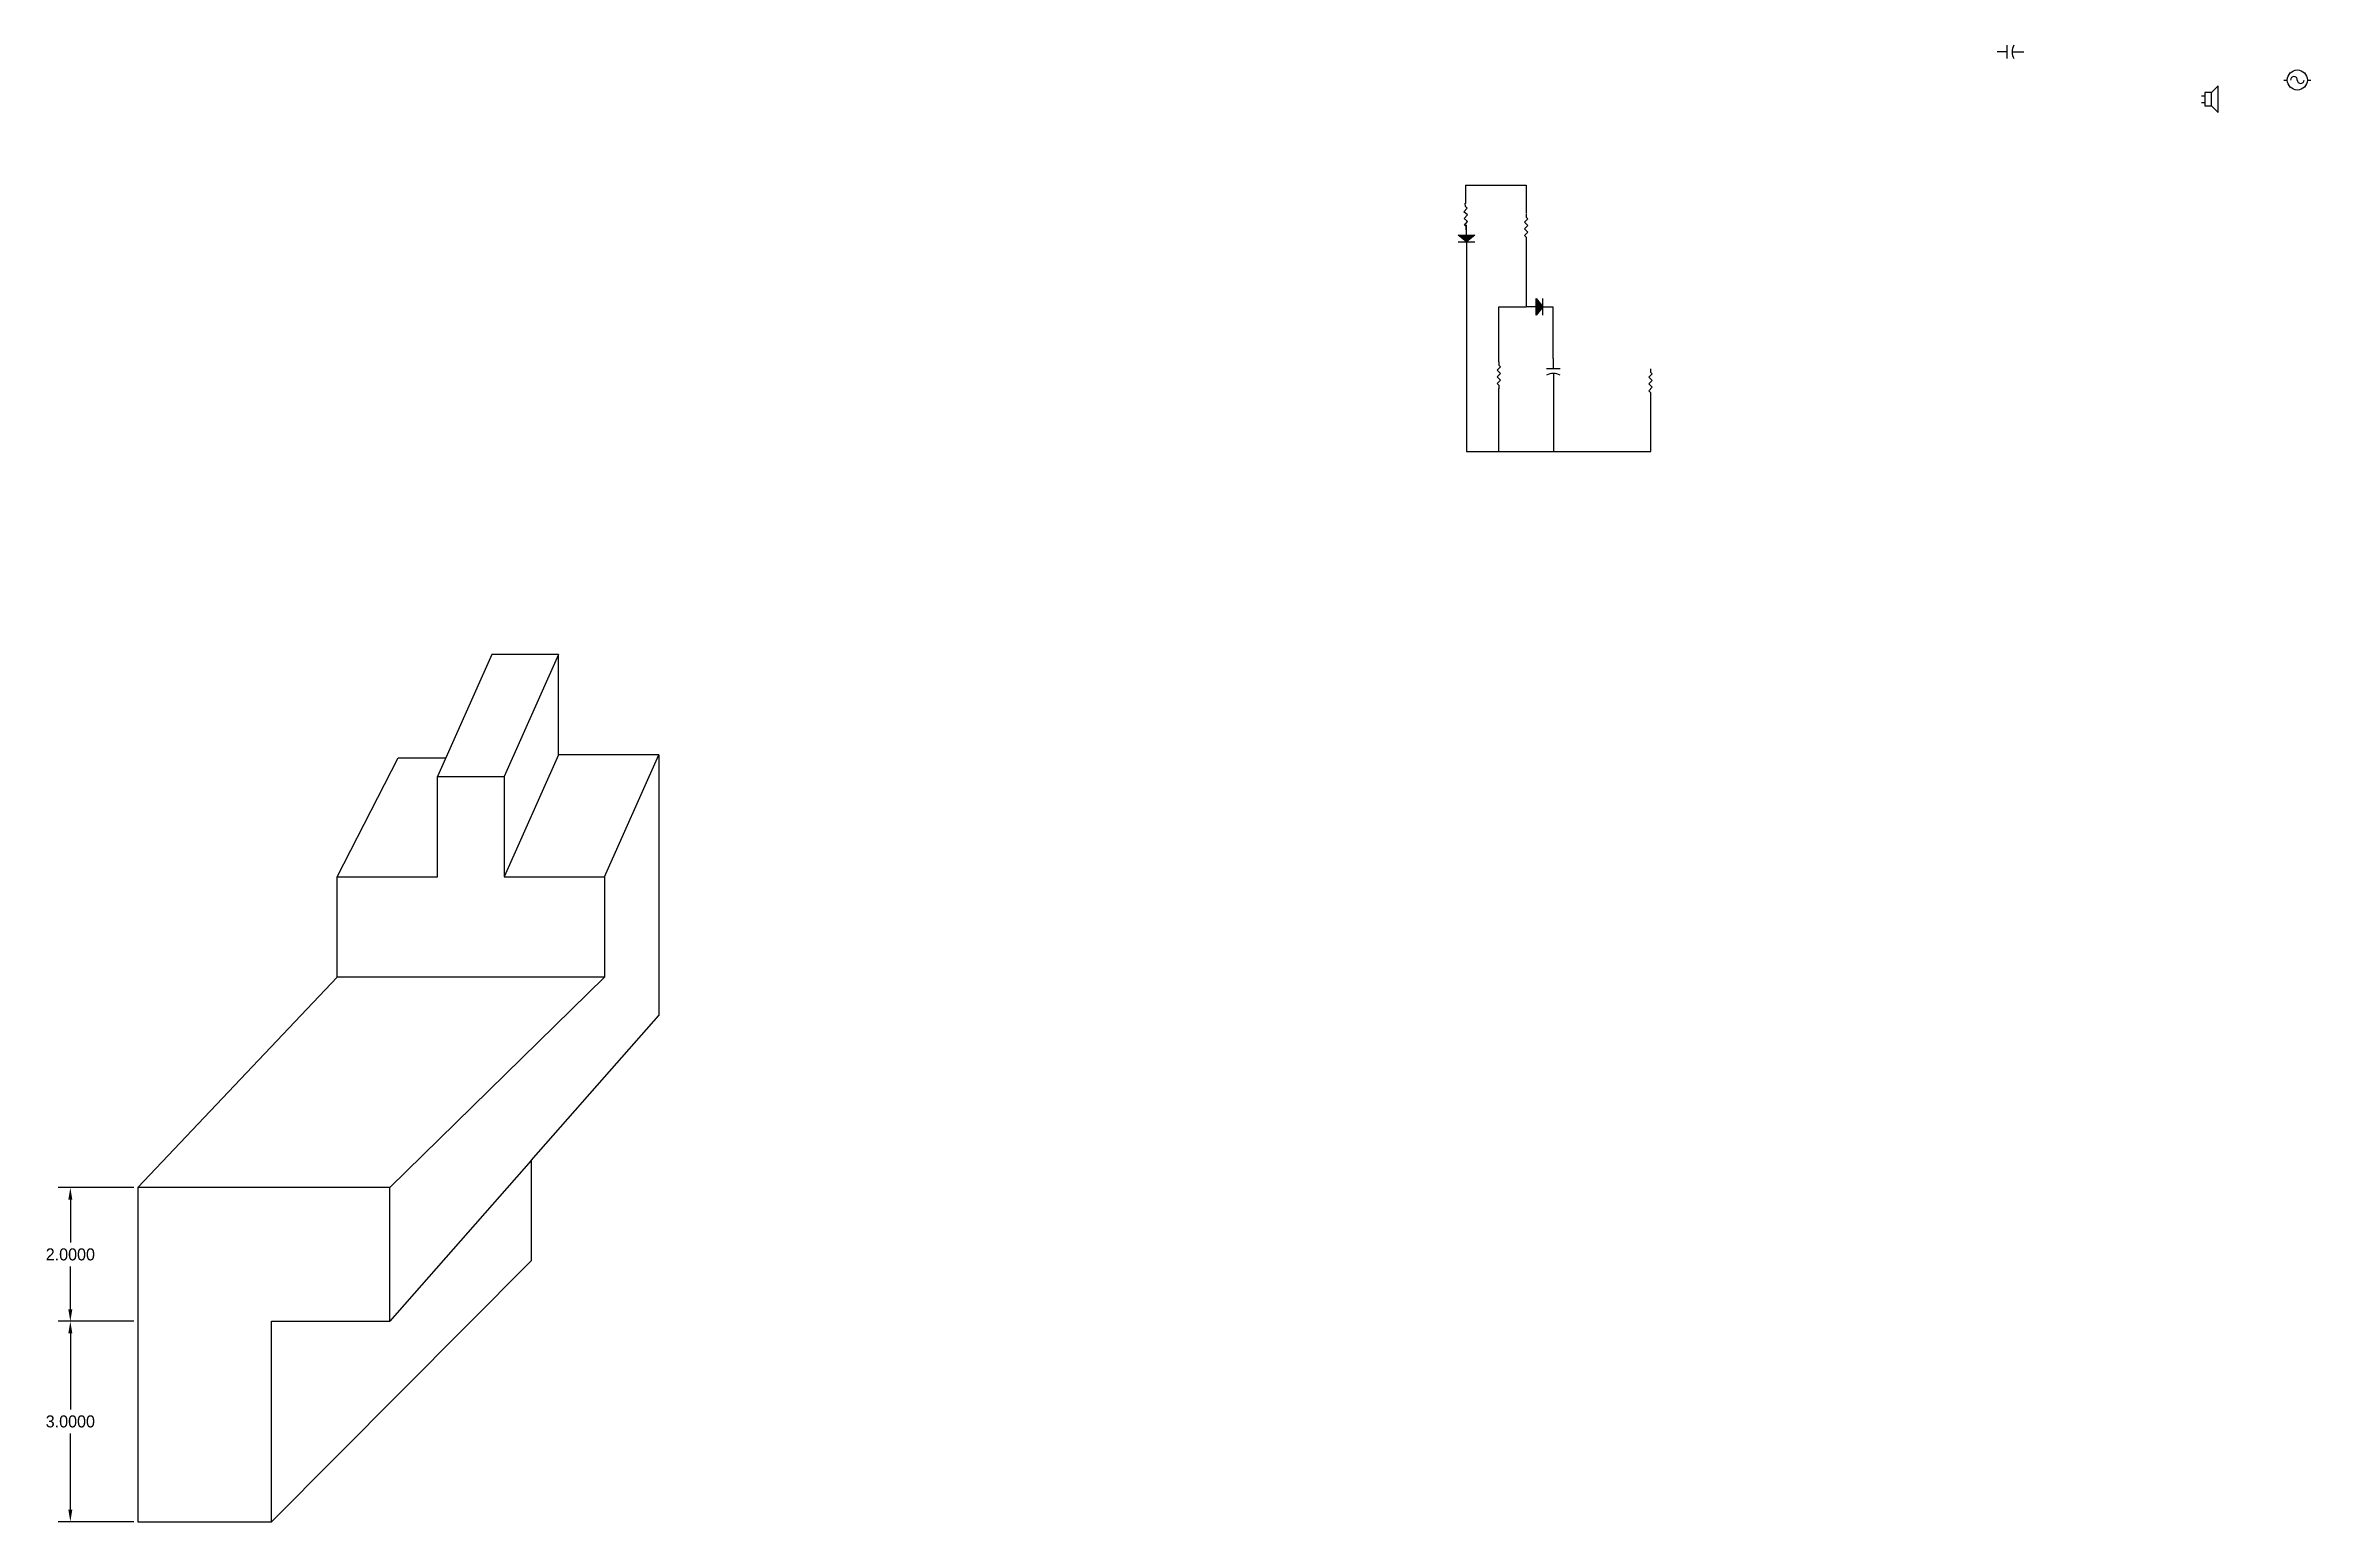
# Model space of a CAD drawing. Header units: inches. Extents: x -135 to 26, y 173 to 400.
# Drawn here: x -16.99 to 16.9, y 179.27 to 201.37 of the extents above; entities outside this region: 3.
import ezdxf

# ---------------------------------------------------------------- set-up
doc = ezdxf.new("R2010")
doc.units = ezdxf.units.IN
doc.header["$MEASUREMENT"] = 0
doc.dimstyles.get("Standard").update_dxf_attribs({"dimtxt": 0.18, "dimasz": 0.18, "dimexe": 0.18, "dimexo": 0.0625, "dimgap": 0.09, "dimtad": 0, "dimtih": 1, "dimtoh": 1, "dimdec": 4, "dimzin": 0, "dimdsep": 46, "dimtxsty": 'Standard', "dimcen": 0.09, "dimadec": 0, "dimazin": 0, "dimtfac": 1, "dimtdec": 4, "dimtofl": 0, "dimtmove": 0, "dimatfit": 3, "dimfxl": 1, "dimtolj": 1, "dimtzin": 0, "dimarcsym": 0})

# ---------------------------------------------------------------- blocks, each defined once
blk = doc.blocks.new('*D11')
at = {"color": 0, "lineweight": -2}
for p, q in [((-15.669, 184.271), (-16.797, 184.271)), ((-16.617, 184.091), (-16.617, 183.451)), ((-16.617, 182.451), (-16.617, 183.091)), ((-15.669, 182.271), (-16.797, 182.271))]:
    blk.add_line(p, q, dxfattribs=at)
at = {"color": 0}
for points in [[(-16.647, 184.091), (-16.587, 184.091), (-16.617, 184.271)], [(-16.647, 182.451), (-16.587, 182.451), (-16.617, 182.271)]]:
    blk.add_solid(points, dxfattribs=at)
at = {"layer": 'Defpoints', "color": 0}
for p in [(-15.606, 184.271), (-16.617, 182.271), (-15.606, 182.271)]:
    blk.add_point(p, dxfattribs=at)
at = {"color": 0, "insert": (-16.617, 183.271), "char_height": 0.18, "attachment_point": 5}
blk.add_mtext('\\A1;2.0000', dxfattribs=at)
blk = doc.blocks.new('*D12')
at = {"color": 0, "lineweight": -2}
for p, q in [((-15.731, 182.271), (-16.797, 182.271)), ((-16.617, 182.091), (-16.617, 180.951)), ((-16.617, 179.451), (-16.617, 180.591)), ((-15.669, 179.271), (-16.797, 179.271))]:
    blk.add_line(p, q, dxfattribs=at)
at = {"color": 0}
for points in [[(-16.647, 182.091), (-16.587, 182.091), (-16.617, 182.271)], [(-16.647, 179.451), (-16.587, 179.451), (-16.617, 179.271)]]:
    blk.add_solid(points, dxfattribs=at)
at = {"layer": 'Defpoints', "color": 0}
for p in [(-15.669, 182.271), (-16.617, 179.271), (-15.606, 179.271)]:
    blk.add_point(p, dxfattribs=at)
at = {"color": 0, "insert": (-16.617, 180.771), "char_height": 0.18, "attachment_point": 5}
blk.add_mtext('\\A1;3.0000', dxfattribs=at)
blk = doc.blocks.new('Resistor')
at = {"color": 7}
blk.add_lwpolyline([(0, 0), (0.05, 0), (0.075, 0.025), (0.125, -0.025), (0.175, 0.025), (0.225, -0.025), (0.275, 0.025), (0.325, -0.025), (0.35, 0), (0.4, 0)], dxfattribs=at)
blk = doc.blocks.new('Generator - AC')
at = {"color": 7}
for p, q in [((0, 0), (0.05, 0)), ((0.35, 0), (0.4, 0))]:
    blk.add_line(p, q, dxfattribs=at)
blk.add_circle((0.2, 0), 0.15, dxfattribs=at)
for centre, start, end in [((0.15, 0), 0, 180), ((0.25, 0), 180, 0)]:
    blk.add_arc(centre, 0.05, start, end, dxfattribs=at)
blk = doc.blocks.new('Diode')
at = {"color": 7}
for p, q in [((0.15, 0), (0, 0)), ((0.15, 0.125), (0.25, 0)), ((0.15, -0.125), (0.15, 0.125)), ((0.25, 0), (0.15, -0.125)), ((0.25, -0.125), (0.25, 0.125)), ((0.25, 0), (0.4, 0))]:
    blk.add_line(p, q, dxfattribs=at)
blk.add_solid([(0.15, -0.125), (0.25, 0), (0.15, 0.125)], dxfattribs=at)
blk = doc.blocks.new('Capacitor')
at = {"color": 7}
for p, q in [((0.15, 0), (0, 0)), ((0.15, -0.1), (0.15, 0.1)), ((0.225, 0), (0.4, 0))]:
    blk.add_line(p, q, dxfattribs=at)
blk.add_arc((0.4375, 0), 0.2125, 151.9275, 208.0725, dxfattribs=at)
blk = doc.blocks.new('Speaker')
at = {"color": 7}
for p, q in [((0, 0), (0.05, 0)), ((0.05, 0.05), (0.05, -0.15)), ((0.15, 0.05), (0.05, 0.05)), ((0.25, 0.15), (0.15, 0.05)), ((0.15, -0.15), (0.15, 0.05)), ((0.25, -0.25), (0.25, 0.15)), ((0, -0.1), (0.05, -0.1)), ((0.05, -0.15), (0.15, -0.15)), ((0.15, -0.15), (0.25, -0.25))]:
    blk.add_line(p, q, dxfattribs=at)

msp = doc.modelspace()

# ---------------------------------------------------------------- linework, layer by layer
for p, q in [((4.26016, 199.27668), (5.16569, 199.27668)), ((4.26016, 199.27668), (4.26016, 199.00132)), ((5.16569, 199.27668), (5.16569, 198.85709)), ((5.13944, 198.72106), (5.18944, 198.77106)), ((5.16444, 198.44606), (5.16503, 197.45407)), ((4.27329, 198.28015), (4.27329, 195.29054)), ((4.75761, 196.63008), (4.75761, 197.45407)), ((4.75761, 197.45407), (5.16444, 197.45407)), ((5.56503, 197.45407), (5.56503, 196.68044)), ((5.57251, 196.28131), (5.57251, 195.27743)), ((4.75886, 195.29054), (4.75886, 196.23462)), ((7.02922, 195.29054), (7.02922, 196.12973)), ((4.27329, 195.29054), (4.75886, 195.29054)), ((4.75886, 195.29054), (5.57251, 195.29054)), ((5.57251, 195.29054), (7.02922, 195.29054)), ((-10.31212, 192.2512), (-11.1236, 190.42322)), ((-9.31212, 192.2512), (-10.31212, 192.2512)), ((-9.31212, 192.2512), (-10.1236, 190.42322)), ((-9.31212, 190.7512), (-9.31212, 192.2512)), ((-9.31212, 192.2512), (-9.31212, 192.2512)), ((-12.6236, 188.92322), (-11.71329, 190.70404)), ((-11.71329, 190.70404), (-11.71329, 190.70404)), ((-11.71329, 190.70404), (-10.99893, 190.70404)), ((-9.31212, 190.7512), (-10.1236, 188.92322)), ((-7.81212, 190.7512), (-9.31212, 190.7512)), ((-9.31212, 190.7512), (-9.31212, 190.7512)), ((-8.6236, 188.92322), (-7.81212, 190.7512)), ((-7.81212, 190.7512), (-7.81212, 190.7512)), ((-7.81212, 190.7512), (-7.81212, 186.84611)), ((-11.1236, 188.92322), (-11.1236, 190.42322)), ((-11.1236, 190.42322), (-11.1236, 190.42322)), ((-11.1236, 190.42322), (-10.1236, 190.42322)), ((-10.1236, 190.42322), (-10.1236, 190.42322)), ((-10.1236, 190.42322), (-10.1236, 188.92322)), ((-12.6236, 187.42322), (-12.6236, 188.92322)), ((-12.6236, 188.92322), (-12.6236, 188.92322)), ((-12.6236, 188.92322), (-11.1236, 188.92322)), ((-11.1236, 188.92322), (-11.1236, 188.92322)), ((-10.1236, 188.92322), (-8.6236, 188.92322)), ((-8.6236, 188.92322), (-8.6236, 188.92322)), ((-8.6236, 188.92322), (-8.6236, 187.42322)), ((-15.6065, 184.27091), (-12.6236, 187.42322)), ((-12.6236, 187.42322), (-12.6236, 187.42322)), ((-8.6236, 187.42322), (-12.6236, 187.42322)), ((-8.6236, 187.42322), (-11.83498, 184.27091)), ((-8.6236, 187.42322), (-8.6236, 187.42322)), ((-8.6236, 185.92322), (-7.81212, 186.84611)), ((-9.72071, 184.67547), (-8.6236, 185.92322)), ((-8.6236, 185.92322), (-8.6236, 185.92322)), ((-8.6236, 185.92322), (-8.6236, 185.92322)), ((-9.72071, 184.67547), (-11.83498, 182.27091)), ((-9.72071, 184.67547), (-9.72071, 183.17547)), ((-11.83498, 184.27091), (-15.6065, 184.27091)), ((-15.6065, 184.27091), (-15.6065, 182.27091)), ((-11.83498, 184.27091), (-11.83498, 184.27091)), ((-11.83498, 182.27091), (-11.83498, 184.27091)), ((-9.72071, 183.17547), (-13.6065, 179.27091)), ((-9.72071, 183.17547), (-9.72071, 183.17547)), ((-15.6065, 182.27091), (-15.6065, 182.27091)), ((-15.6065, 182.27091), (-15.6065, 179.27091)), ((-13.6065, 179.27091), (-13.6065, 182.27091)), ((-13.6065, 182.27091), (-13.6065, 182.27091)), ((-13.6065, 182.27091), (-11.83498, 182.27091)), ((-15.6065, 179.27091), (-15.6065, 179.27091)), ((-15.6065, 179.27091), (-13.6065, 179.27091)), ((-15.6065, 179.27091), (-15.6065, 179.27091)), ((-13.6065, 179.27091), (-13.6065, 179.27091))]:
    msp.add_line(p, q)

# ---------------------------------------------------------------- block references
for name, p, rotation in [('Resistor', (22.96962, 399.11767), 90), ('Resistor', (26.39578, 398.77784), 90), ('Diode', (15.52269, 396.52585), 180), ('Resistor', (4.27017, 198.60506), 92.22694821746461), ('Diode', (4.27329, 198.68015), 270), ('Resistor', (5.16444, 198.84606), 270), ('Resistor', (4.75761, 196.63008), 270), ('Capacitor', (5.57251, 196.68131), 270), ('Resistor', (7.02797, 196.52519), 270)]:
    msp.add_blockref(name, p, dxfattribs=dict(rotation=rotation))
for name, p in [('Capacitor', (12.213, 201.26975)), ('Speaker', (15.27078, 200.61414)), ('Generator - AC', (16.50438, 200.85016)), ('Diode', (5.16503, 197.45407))]:
    msp.add_blockref(name, p)

# ---------------------------------------------------------------- dimensions: what is measured, and where the dimension line sits
for base, p1, p2, picture, middle in [((-16.61676, 182.27091), (-15.6065, 184.27091), (-15.6065, 182.27091), '*D11', (-16.61676, 183.27091)), ((-16.61676, 179.27091), (-15.669, 182.27091), (-15.6065, 179.27091), '*D12', (-16.61676, 180.77091))]:
    dim = msp.add_linear_dim(base=base, p1=p1, p2=p2, angle=90, dimstyle='Standard', override={"dimfrac": 2})
    dim.commit()
    dim.dimension.update_dxf_attribs({"geometry": picture, "text_midpoint": middle})

doc.saveas('drawing.dxf')
